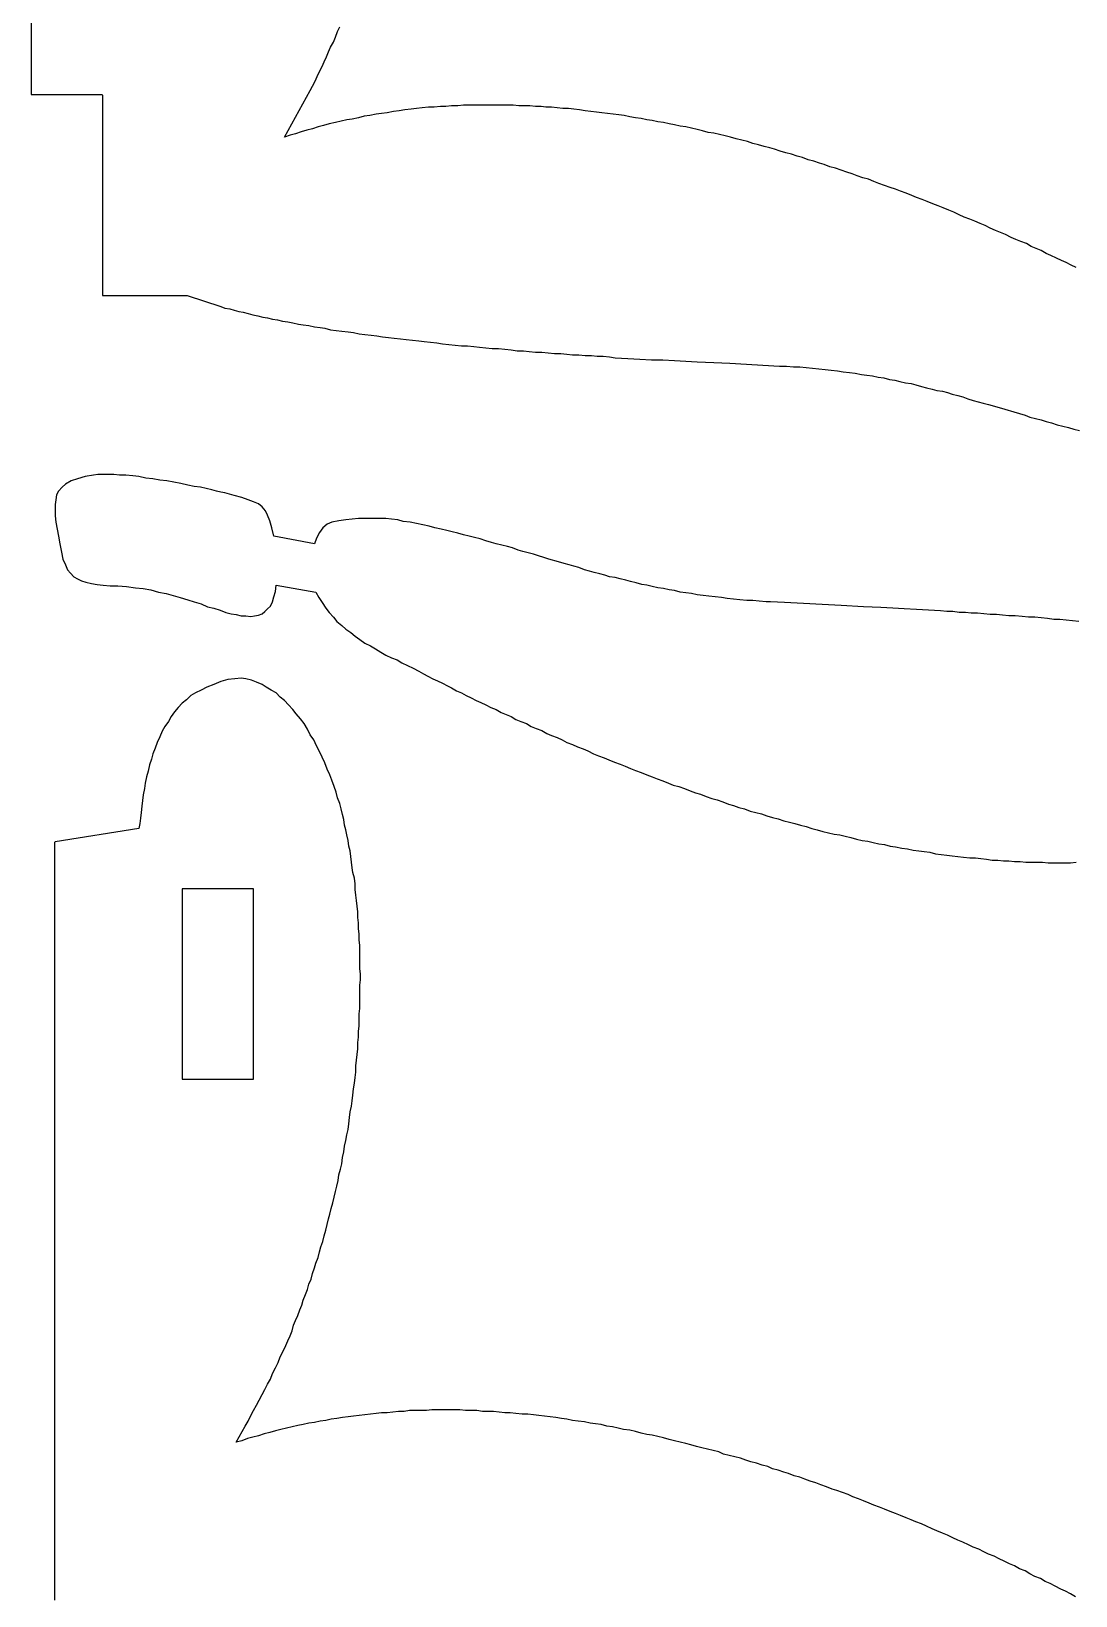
# Model space of a CAD drawing. Extents: x 11 to 591, y 39 to 419.
# Drawn here: x 238.2 to 275.6, y 87.7 to 143.6 of the extents above; entities that cross this region are included whole.
import ezdxf

# ---------------------------------------------------------------- set-up
doc = ezdxf.new("R2010")
doc.units = 0
doc.layers.get('0').update_dxf_attribs({"linetype": 'CONTINUOUS'})

msp = doc.modelspace()

# ---------------------------------------------------------------- linework, layer by layer
at = {"color": 3}
for p, q in [((238.240419, 154.105266), (238.240419, 141.355266)), ((249.190419, 143.605266), (249.265419, 143.780266)), ((248.940419, 143.055266), (249.040419, 143.230266)), ((249.040419, 143.230266), (249.115419, 143.405266)), ((249.115419, 143.405266), (249.190419, 143.605266)), ((248.715419, 142.530266), (248.790419, 142.705266)), ((248.790419, 142.705266), (248.865419, 142.880266)), ((248.865419, 142.880266), (248.940419, 143.055266)), ((248.390419, 141.830266), (248.465419, 142.005266)), ((248.465419, 142.005266), (248.540419, 142.180266)), ((248.540419, 142.180266), (248.640419, 142.355266)), ((248.640419, 142.355266), (248.715419, 142.530266)), ((247.290419, 139.830266), (248.215419, 141.505266)), ((248.215419, 141.505266), (248.290419, 141.655266)), ((248.290419, 141.655266), (248.390419, 141.830266)), ((238.240419, 141.355266), (240.765419, 141.355266)), ((240.765419, 141.355266), (240.790419, 141.330266)), ((240.790419, 141.330266), (240.790419, 134.180266)), ((252.215419, 140.880266), (252.015419, 140.855266)), ((252.440419, 140.905266), (252.215419, 140.880266)), ((252.640419, 140.905266), (252.440419, 140.905266)), ((252.865419, 140.930266), (252.640419, 140.905266)), ((253.065419, 140.930266), (252.865419, 140.930266)), ((253.265419, 140.955266), (253.065419, 140.930266)), ((253.490419, 140.955266), (253.265419, 140.955266)), ((253.690419, 140.980266), (253.490419, 140.955266)), ((253.890419, 140.980266), (253.690419, 140.980266)), ((254.090419, 140.980266), (253.890419, 140.980266)), ((254.290419, 140.980266), (254.090419, 140.980266)), ((254.490419, 140.980266), (254.290419, 140.980266)), ((254.665419, 140.980266), (254.490419, 140.980266)), ((254.865419, 140.980266), (254.665419, 140.980266)), ((255.065419, 140.980266), (254.865419, 140.980266)), ((255.265419, 140.980266), (255.065419, 140.980266)), ((255.465419, 140.980266), (255.265419, 140.980266)), ((255.665419, 140.955266), (255.465419, 140.980266)), ((255.865419, 140.955266), (255.665419, 140.955266)), ((256.065419, 140.955266), (255.865419, 140.955266)), ((256.265419, 140.930266), (256.065419, 140.955266)), ((256.465419, 140.930266), (256.265419, 140.930266)), ((256.640419, 140.905266), (256.465419, 140.930266)), ((256.840419, 140.905266), (256.640419, 140.905266)), ((257.040419, 140.880266), (256.840419, 140.905266)), ((257.240419, 140.855266), (257.040419, 140.880266)), ((249.115419, 140.355266), (248.890419, 140.305266)), ((249.315419, 140.405266), (249.115419, 140.355266)), ((249.515419, 140.455266), (249.315419, 140.405266)), ((249.715419, 140.480266), (249.515419, 140.455266)), ((249.940419, 140.530266), (249.715419, 140.480266)), ((250.140419, 140.580266), (249.940419, 140.530266)), ((250.340419, 140.605266), (250.140419, 140.580266)), ((250.565419, 140.655266), (250.340419, 140.605266)), ((250.765419, 140.680266), (250.565419, 140.655266)), ((250.965419, 140.705266), (250.765419, 140.680266)), ((251.190419, 140.755266), (250.965419, 140.705266)), ((251.390419, 140.780266), (251.190419, 140.755266)), ((251.590419, 140.805266), (251.390419, 140.780266)), ((251.815419, 140.830266), (251.590419, 140.805266)), ((252.015419, 140.855266), (251.815419, 140.830266)), ((257.440419, 140.855266), (257.240419, 140.855266)), ((257.640419, 140.830266), (257.440419, 140.855266)), ((257.840419, 140.805266), (257.640419, 140.830266)), ((258.040419, 140.780266), (257.840419, 140.805266)), ((258.240419, 140.755266), (258.040419, 140.780266)), ((258.440419, 140.730266), (258.240419, 140.755266)), ((258.640419, 140.705266), (258.440419, 140.730266)), ((258.840419, 140.680266), (258.640419, 140.705266)), ((259.040419, 140.655266), (258.840419, 140.680266)), ((259.240419, 140.630266), (259.040419, 140.655266)), ((259.440419, 140.605266), (259.240419, 140.630266)), ((259.640419, 140.555266), (259.440419, 140.605266)), ((259.840419, 140.530266), (259.640419, 140.555266)), ((260.040419, 140.505266), (259.840419, 140.530266)), ((260.240419, 140.455266), (260.040419, 140.505266)), ((260.440419, 140.430266), (260.240419, 140.455266)), ((260.640419, 140.380266), (260.440419, 140.430266)), ((260.840419, 140.355266), (260.640419, 140.380266)), ((261.040419, 140.305266), (260.840419, 140.355266)), ((247.490419, 139.905266), (247.290419, 139.830266)), ((247.690419, 139.955266), (247.490419, 139.905266)), ((247.890419, 140.030266), (247.690419, 139.955266)), ((248.090419, 140.080266), (247.890419, 140.030266)), ((248.290419, 140.130266), (248.090419, 140.080266)), ((248.490419, 140.205266), (248.290419, 140.130266)), ((248.690419, 140.255266), (248.490419, 140.205266)), ((248.890419, 140.305266), (248.690419, 140.255266)), ((261.240419, 140.280266), (261.040419, 140.305266)), ((261.440419, 140.230266), (261.240419, 140.280266)), ((261.640419, 140.205266), (261.440419, 140.230266)), ((261.840419, 140.155266), (261.640419, 140.205266)), ((262.040419, 140.105266), (261.840419, 140.155266)), ((262.240419, 140.055266), (262.040419, 140.105266)), ((262.440419, 140.005266), (262.240419, 140.055266)), ((262.640419, 139.980266), (262.440419, 140.005266)), ((262.840419, 139.930266), (262.640419, 139.980266)), ((263.040419, 139.880266), (262.840419, 139.930266)), ((263.240419, 139.830266), (263.040419, 139.880266)), ((263.440419, 139.780266), (263.240419, 139.830266)), ((263.640419, 139.730266), (263.440419, 139.780266)), ((263.840419, 139.680266), (263.640419, 139.730266)), ((264.040419, 139.605266), (263.840419, 139.680266)), ((264.240419, 139.555266), (264.040419, 139.605266)), ((264.440419, 139.505266), (264.240419, 139.555266)), ((264.640419, 139.455266), (264.440419, 139.505266)), ((264.815419, 139.405266), (264.640419, 139.455266)), ((265.015419, 139.330266), (264.815419, 139.405266)), ((265.215419, 139.280266), (265.015419, 139.330266)), ((265.415419, 139.230266), (265.215419, 139.280266)), ((265.615419, 139.155266), (265.415419, 139.230266)), ((265.815419, 139.105266), (265.615419, 139.155266)), ((266.015419, 139.030266), (265.815419, 139.105266)), ((266.215419, 138.980266), (266.015419, 139.030266)), ((266.415419, 138.905266), (266.215419, 138.980266)), ((266.590419, 138.855266), (266.415419, 138.905266)), ((266.790419, 138.780266), (266.590419, 138.855266)), ((266.990419, 138.730266), (266.790419, 138.780266)), ((267.190419, 138.655266), (266.990419, 138.730266)), ((267.390419, 138.580266), (267.190419, 138.655266)), ((267.590419, 138.530266), (267.390419, 138.580266)), ((267.765419, 138.455266), (267.590419, 138.530266)), ((267.965419, 138.380266), (267.765419, 138.455266)), ((268.165419, 138.330266), (267.965419, 138.380266)), ((268.365419, 138.255266), (268.165419, 138.330266)), ((268.540419, 138.180266), (268.365419, 138.255266)), ((268.740419, 138.105266), (268.540419, 138.180266)), ((268.940419, 138.030266), (268.740419, 138.105266)), ((269.140419, 137.980266), (268.940419, 138.030266)), ((269.315419, 137.905266), (269.140419, 137.980266)), ((269.515419, 137.830266), (269.315419, 137.905266)), ((269.715419, 137.755266), (269.515419, 137.830266)), ((269.890419, 137.680266), (269.715419, 137.755266)), ((270.090419, 137.605266), (269.890419, 137.680266)), ((270.265419, 137.530266), (270.090419, 137.605266)), ((270.465419, 137.455266), (270.265419, 137.530266)), ((270.665419, 137.380266), (270.465419, 137.455266)), ((270.840419, 137.305266), (270.665419, 137.380266)), ((271.040419, 137.230266), (270.840419, 137.305266)), ((271.215419, 137.155266), (271.040419, 137.230266)), ((271.415419, 137.055266), (271.215419, 137.155266)), ((271.590419, 136.980266), (271.415419, 137.055266)), ((271.790419, 136.905266), (271.590419, 136.980266)), ((271.965419, 136.830266), (271.790419, 136.905266)), ((272.165419, 136.755266), (271.965419, 136.830266)), ((272.340419, 136.680266), (272.165419, 136.755266)), ((272.515419, 136.580266), (272.340419, 136.680266)), ((272.715419, 136.505266), (272.515419, 136.580266)), ((272.890419, 136.430266), (272.715419, 136.505266)), ((273.065419, 136.355266), (272.890419, 136.430266)), ((273.265419, 136.255266), (273.065419, 136.355266)), ((273.440419, 136.180266), (273.265419, 136.255266)), ((273.615419, 136.105266), (273.440419, 136.180266)), ((273.815419, 136.030266), (273.615419, 136.105266)), ((273.990419, 135.930266), (273.815419, 136.030266)), ((274.165419, 135.855266), (273.990419, 135.930266)), ((274.340419, 135.780266), (274.165419, 135.855266)), ((274.515419, 135.680266), (274.340419, 135.780266)), ((274.690419, 135.605266), (274.515419, 135.680266)), ((274.890419, 135.505266), (274.690419, 135.605266)), ((275.065419, 135.430266), (274.890419, 135.505266)), ((275.240419, 135.355266), (275.065419, 135.430266)), ((275.415419, 135.255266), (275.240419, 135.355266)), ((275.590419, 135.180266), (275.415419, 135.255266)), ((240.790419, 134.180266), (243.815419, 134.180266)), ((243.815419, 134.180266), (245.015419, 133.780266)), ((245.015419, 133.780266), (245.165419, 133.730266)), ((245.165419, 133.730266), (245.340419, 133.705266)), ((245.340419, 133.705266), (245.490419, 133.655266)), ((245.490419, 133.655266), (245.665419, 133.605266)), ((245.665419, 133.605266), (245.815419, 133.580266)), ((245.815419, 133.580266), (245.990419, 133.530266)), ((245.990419, 133.530266), (246.165419, 133.480266)), ((246.165419, 133.480266), (246.340419, 133.455266)), ((246.340419, 133.455266), (246.515419, 133.405266)), ((246.515419, 133.405266), (246.690419, 133.380266)), ((246.690419, 133.380266), (246.865419, 133.330266)), ((246.865419, 133.330266), (247.040419, 133.305266)), ((247.040419, 133.305266), (247.215419, 133.255266)), ((247.215419, 133.255266), (247.415419, 133.230266)), ((247.415419, 133.230266), (247.590419, 133.205266)), ((247.590419, 133.205266), (247.790419, 133.155266)), ((247.790419, 133.155266), (247.965419, 133.130266)), ((247.965419, 133.130266), (248.165419, 133.105266)), ((248.165419, 133.105266), (248.365419, 133.055266)), ((248.365419, 133.055266), (248.565419, 133.030266)), ((248.565419, 133.030266), (248.740419, 133.005266)), ((248.740419, 133.005266), (248.940419, 132.955266)), ((248.940419, 132.955266), (249.140419, 132.930266)), ((249.140419, 132.930266), (249.340419, 132.905266)), ((249.340419, 132.905266), (249.565419, 132.880266)), ((249.565419, 132.880266), (249.765419, 132.855266)), ((249.765419, 132.855266), (249.965419, 132.805266)), ((249.965419, 132.805266), (250.165419, 132.780266)), ((250.165419, 132.780266), (250.390419, 132.755266)), ((250.390419, 132.755266), (250.590419, 132.730266)), ((250.590419, 132.730266), (250.790419, 132.705266)), ((250.790419, 132.705266), (251.015419, 132.680266)), ((251.015419, 132.680266), (251.215419, 132.655266)), ((251.215419, 132.655266), (251.440419, 132.630266)), ((251.440419, 132.630266), (251.640419, 132.605266)), ((251.640419, 132.605266), (251.865419, 132.580266)), ((251.865419, 132.580266), (252.090419, 132.555266)), ((252.090419, 132.555266), (252.290419, 132.530266)), ((252.290419, 132.530266), (252.515419, 132.505266)), ((252.515419, 132.505266), (252.740419, 132.480266)), ((252.740419, 132.480266), (252.940419, 132.455266)), ((252.940419, 132.455266), (253.165419, 132.430266)), ((253.165419, 132.430266), (253.390419, 132.405266)), ((253.390419, 132.405266), (253.615419, 132.380266)), ((253.615419, 132.380266), (253.840419, 132.380266)), ((253.840419, 132.380266), (254.065419, 132.355266)), ((254.065419, 132.355266), (254.265419, 132.330266)), ((254.265419, 132.330266), (254.490419, 132.305266)), ((254.490419, 132.305266), (254.715419, 132.280266)), ((254.715419, 132.280266), (254.940419, 132.280266)), ((254.940419, 132.280266), (255.165419, 132.255266)), ((255.165419, 132.255266), (255.390419, 132.230266)), ((255.390419, 132.230266), (255.615419, 132.205266)), ((255.615419, 132.205266), (255.840419, 132.205266)), ((255.840419, 132.205266), (256.040419, 132.180266)), ((256.040419, 132.180266), (256.265419, 132.155266)), ((256.265419, 132.155266), (256.490419, 132.155266)), ((256.490419, 132.155266), (256.715419, 132.130266)), ((256.715419, 132.130266), (256.940419, 132.105266)), ((256.940419, 132.105266), (257.165419, 132.105266)), ((257.165419, 132.105266), (257.390419, 132.080266)), ((257.390419, 132.080266), (257.590419, 132.055266)), ((257.590419, 132.055266), (257.815419, 132.055266)), ((257.815419, 132.055266), (258.040419, 132.030266)), ((258.040419, 132.030266), (258.265419, 132.030266)), ((258.265419, 132.030266), (258.465419, 132.005266)), ((258.465419, 132.005266), (258.690419, 132.005266)), ((258.690419, 132.005266), (258.915419, 131.980266)), ((258.915419, 131.980266), (259.115419, 131.955266)), ((259.115419, 131.955266), (259.565419, 131.930266)), ((259.565419, 131.930266), (259.990419, 131.905266)), ((259.990419, 131.905266), (260.415419, 131.880266)), ((260.415419, 131.880266), (260.815419, 131.880266)), ((260.815419, 131.880266), (261.240419, 131.855266)), ((261.240419, 131.855266), (261.640419, 131.830266)), ((261.640419, 131.830266), (262.040419, 131.805266)), ((262.040419, 131.805266), (262.640419, 131.780266)), ((262.640419, 131.780266), (263.215419, 131.755266)), ((263.215419, 131.755266), (264.990419, 131.655266)), ((264.990419, 131.655266), (265.240419, 131.655266)), ((265.240419, 131.655266), (265.490419, 131.630266)), ((265.490419, 131.630266), (265.715419, 131.630266)), ((265.715419, 131.630266), (265.940419, 131.605266)), ((265.940419, 131.605266), (266.165419, 131.580266)), ((266.165419, 131.580266), (266.390419, 131.555266)), ((266.390419, 131.555266), (266.615419, 131.530266)), ((266.615419, 131.530266), (266.840419, 131.505266)), ((266.840419, 131.505266), (267.065419, 131.480266)), ((267.065419, 131.480266), (267.265419, 131.455266)), ((267.265419, 131.455266), (267.490419, 131.430266)), ((267.490419, 131.430266), (267.690419, 131.405266)), ((267.690419, 131.405266), (267.915419, 131.355266)), ((267.915419, 131.355266), (268.115419, 131.330266)), ((268.115419, 131.330266), (268.315419, 131.305266)), ((268.315419, 131.305266), (268.515419, 131.255266)), ((268.515419, 131.255266), (268.715419, 131.230266)), ((268.715419, 131.230266), (268.915419, 131.180266)), ((268.915419, 131.180266), (269.115419, 131.155266)), ((269.115419, 131.155266), (269.290419, 131.105266)), ((269.290419, 131.105266), (269.490419, 131.055266)), ((269.490419, 131.055266), (269.690419, 131.030266)), ((269.690419, 131.030266), (269.865419, 130.980266)), ((269.865419, 130.980266), (270.065419, 130.930266)), ((270.065419, 130.930266), (270.240419, 130.880266)), ((270.240419, 130.880266), (270.440419, 130.830266)), ((270.440419, 130.830266), (270.615419, 130.780266)), ((270.615419, 130.780266), (270.815419, 130.755266)), ((270.815419, 130.755266), (270.990419, 130.705266)), ((270.990419, 130.705266), (271.165419, 130.655266)), ((271.165419, 130.655266), (271.365419, 130.605266)), ((271.365419, 130.605266), (271.540419, 130.555266)), ((271.540419, 130.555266), (271.715419, 130.480266)), ((271.715419, 130.480266), (271.915419, 130.430266)), ((271.915419, 130.430266), (272.090419, 130.380266)), ((272.090419, 130.380266), (272.265419, 130.330266)), ((272.265419, 130.330266), (272.465419, 130.280266)), ((272.465419, 130.280266), (272.840419, 130.180266)), ((272.840419, 130.180266), (273.565419, 129.955266)), ((273.565419, 129.955266), (273.765419, 129.905266)), ((273.765419, 129.905266), (273.940419, 129.830266)), ((273.940419, 129.830266), (274.140419, 129.780266)), ((274.140419, 129.780266), (274.340419, 129.730266)), ((274.340419, 129.730266), (274.515419, 129.680266)), ((274.515419, 129.680266), (274.715419, 129.630266)), ((274.715419, 129.630266), (274.915419, 129.555266)), ((274.915419, 129.555266), (275.115419, 129.505266)), ((275.115419, 129.505266), (275.315419, 129.455266)), ((275.315419, 129.455266), (275.515419, 129.405266)), ((275.515419, 129.405266), (275.715419, 129.355266)), ((239.665419, 127.555266), (239.465419, 127.430266)), ((239.890419, 127.630266), (239.665419, 127.555266)), ((240.165419, 127.705266), (239.890419, 127.630266)), ((240.465419, 127.755266), (240.165419, 127.705266)), ((240.615419, 127.780266), (240.465419, 127.755266)), ((240.790419, 127.780266), (240.615419, 127.780266)), ((240.990419, 127.780266), (240.790419, 127.780266)), ((241.190419, 127.780266), (240.990419, 127.780266)), ((241.390419, 127.755266), (241.190419, 127.780266)), ((241.615419, 127.755266), (241.390419, 127.755266)), ((241.865419, 127.730266), (241.615419, 127.755266)), ((242.090419, 127.705266), (241.865419, 127.730266)), ((242.340419, 127.655266), (242.090419, 127.705266)), ((242.590419, 127.630266), (242.340419, 127.655266)), ((242.840419, 127.580266), (242.590419, 127.630266)), ((243.090419, 127.555266), (242.840419, 127.580266)), ((243.340419, 127.505266), (243.090419, 127.555266)), ((243.590419, 127.455266), (243.340419, 127.505266)), ((243.840419, 127.405266), (243.590419, 127.455266)), ((239.140419, 127.055266), (239.115419, 126.880266)), ((239.215419, 127.180266), (239.140419, 127.055266)), ((239.340419, 127.330266), (239.215419, 127.180266)), ((239.465419, 127.430266), (239.340419, 127.330266)), ((244.065419, 127.355266), (243.840419, 127.405266)), ((244.290419, 127.330266), (244.065419, 127.355266)), ((244.490419, 127.280266), (244.290419, 127.330266)), ((244.690419, 127.230266), (244.490419, 127.280266)), ((244.865419, 127.180266), (244.690419, 127.230266)), ((245.015419, 127.155266), (244.865419, 127.180266)), ((245.165419, 127.130266), (245.015419, 127.155266)), ((245.490419, 127.030266), (245.165419, 127.130266)), ((245.765419, 126.955266), (245.490419, 127.030266)), ((245.990419, 126.880266), (245.765419, 126.955266)), ((239.115419, 126.880266), (239.090419, 126.705266)), ((239.090419, 126.705266), (239.090419, 126.505266)), ((239.090419, 126.505266), (239.090419, 126.305266)), ((246.190419, 126.805266), (245.990419, 126.880266)), ((246.365419, 126.730266), (246.190419, 126.805266)), ((246.490419, 126.630266), (246.365419, 126.730266)), ((246.615419, 126.480266), (246.490419, 126.630266)), ((246.690419, 126.330266), (246.615419, 126.480266)), ((239.090419, 126.305266), (239.115419, 126.080266)), ((239.115419, 126.080266), (239.165419, 125.830266)), ((239.165419, 125.830266), (239.215419, 125.580266)), ((246.765419, 126.130266), (246.690419, 126.330266)), ((246.840419, 125.880266), (246.765419, 126.130266)), ((246.915419, 125.580266), (246.840419, 125.880266)), ((248.665419, 125.880266), (248.540419, 125.705266)), ((248.815419, 126.005266), (248.665419, 125.880266)), ((248.990419, 126.080266), (248.815419, 126.005266)), ((249.240419, 126.130266), (248.990419, 126.080266)), ((249.490419, 126.155266), (249.240419, 126.130266)), ((249.715419, 126.180266), (249.490419, 126.155266)), ((249.940419, 126.205266), (249.715419, 126.180266)), ((250.140419, 126.205266), (249.940419, 126.205266)), ((250.340419, 126.205266), (250.140419, 126.205266)), ((250.540419, 126.205266), (250.340419, 126.205266)), ((250.715419, 126.205266), (250.540419, 126.205266)), ((250.915419, 126.205266), (250.715419, 126.205266)), ((251.115419, 126.180266), (250.915419, 126.205266)), ((251.340419, 126.155266), (251.115419, 126.180266)), ((251.540419, 126.105266), (251.340419, 126.155266)), ((251.790419, 126.080266), (251.540419, 126.105266)), ((252.015419, 126.030266), (251.790419, 126.080266)), ((252.240419, 125.980266), (252.015419, 126.030266)), ((252.465419, 125.930266), (252.240419, 125.980266)), ((252.665419, 125.880266), (252.465419, 125.930266)), ((252.890419, 125.830266), (252.665419, 125.880266)), ((253.090419, 125.780266), (252.890419, 125.830266)), ((253.290419, 125.730266), (253.090419, 125.780266)), ((239.215419, 125.580266), (239.265419, 125.305266)), ((239.265419, 125.305266), (239.315419, 125.005266)), ((248.365419, 125.305266), (246.915419, 125.580266)), ((248.440419, 125.505266), (248.365419, 125.305266)), ((248.540419, 125.705266), (248.440419, 125.505266)), ((253.490419, 125.680266), (253.290419, 125.730266)), ((253.690419, 125.630266), (253.490419, 125.680266)), ((253.890419, 125.580266), (253.690419, 125.630266)), ((254.090419, 125.530266), (253.890419, 125.580266)), ((254.290419, 125.480266), (254.090419, 125.530266)), ((254.490419, 125.405266), (254.290419, 125.480266)), ((254.690419, 125.355266), (254.490419, 125.405266)), ((254.865419, 125.305266), (254.690419, 125.355266)), ((255.065419, 125.255266), (254.865419, 125.305266)), ((255.265419, 125.205266), (255.065419, 125.255266)), ((239.315419, 125.005266), (239.365419, 124.755266)), ((239.365419, 124.755266), (239.465419, 124.555266)), ((255.440419, 125.155266), (255.265419, 125.205266)), ((255.640419, 125.080266), (255.440419, 125.155266)), ((255.815419, 125.030266), (255.640419, 125.080266)), ((256.190419, 124.930266), (255.815419, 125.030266)), ((256.740419, 124.755266), (256.190419, 124.930266)), ((257.090419, 124.655266), (256.740419, 124.755266)), ((239.465419, 124.555266), (239.540419, 124.380266)), ((239.540419, 124.380266), (239.640419, 124.255266)), ((239.640419, 124.255266), (239.765419, 124.130266)), ((239.765419, 124.130266), (239.890419, 124.055266)), ((257.290419, 124.605266), (257.090419, 124.655266)), ((257.465419, 124.555266), (257.290419, 124.605266)), ((257.640419, 124.505266), (257.465419, 124.555266)), ((257.815419, 124.455266), (257.640419, 124.505266)), ((258.015419, 124.380266), (257.815419, 124.455266)), ((258.190419, 124.330266), (258.015419, 124.380266)), ((258.365419, 124.280266), (258.190419, 124.330266)), ((258.565419, 124.230266), (258.365419, 124.280266)), ((258.740419, 124.180266), (258.565419, 124.230266)), ((258.915419, 124.130266), (258.740419, 124.180266)), ((259.115419, 124.105266), (258.915419, 124.130266)), ((259.290419, 124.055266), (259.115419, 124.105266)), ((239.890419, 124.055266), (240.040419, 123.980266)), ((240.040419, 123.980266), (240.190419, 123.930266)), ((240.190419, 123.930266), (240.390419, 123.880266)), ((240.390419, 123.880266), (240.590419, 123.855266)), ((240.590419, 123.855266), (240.815419, 123.830266)), ((240.815419, 123.830266), (241.065419, 123.805266)), ((241.065419, 123.805266), (241.340419, 123.805266)), ((241.340419, 123.805266), (241.640419, 123.780266)), ((241.640419, 123.780266), (241.965419, 123.730266)), ((241.965419, 123.730266), (242.240419, 123.705266)), ((242.240419, 123.705266), (242.515419, 123.655266)), ((242.515419, 123.655266), (242.790419, 123.580266)), ((242.790419, 123.580266), (243.065419, 123.530266)), ((246.915419, 123.405266), (246.965419, 123.605266)), ((246.965419, 123.605266), (246.990419, 123.830266)), ((246.990419, 123.830266), (248.415419, 123.580266)), ((248.415419, 123.580266), (248.515419, 123.380266)), ((259.490419, 124.005266), (259.290419, 124.055266)), ((259.665419, 123.955266), (259.490419, 124.005266)), ((259.865419, 123.905266), (259.665419, 123.955266)), ((260.065419, 123.855266), (259.865419, 123.905266)), ((260.240419, 123.830266), (260.065419, 123.855266)), ((260.440419, 123.780266), (260.240419, 123.830266)), ((260.640419, 123.730266), (260.440419, 123.780266)), ((260.840419, 123.705266), (260.640419, 123.730266)), ((261.040419, 123.655266), (260.840419, 123.705266)), ((261.240419, 123.630266), (261.040419, 123.655266)), ((261.440419, 123.580266), (261.240419, 123.630266)), ((261.640419, 123.555266), (261.440419, 123.580266)), ((261.840419, 123.530266), (261.640419, 123.555266)), ((243.065419, 123.530266), (243.315419, 123.455266)), ((243.315419, 123.455266), (243.565419, 123.380266)), ((243.565419, 123.380266), (243.840419, 123.305266)), ((243.840419, 123.305266), (244.065419, 123.230266)), ((244.065419, 123.230266), (244.315419, 123.155266)), ((244.315419, 123.155266), (244.540419, 123.055266)), ((244.540419, 123.055266), (244.765419, 123.005266)), ((244.765419, 123.005266), (244.990419, 122.930266)), ((246.590419, 122.880266), (246.690419, 122.980266)), ((246.690419, 122.980266), (246.790419, 123.080266)), ((246.790419, 123.080266), (246.865419, 123.230266)), ((246.865419, 123.230266), (246.915419, 123.405266)), ((248.515419, 123.380266), (248.640419, 123.205266)), ((248.640419, 123.205266), (248.765419, 123.005266)), ((248.765419, 123.005266), (248.890419, 122.855266)), ((262.040419, 123.480266), (261.840419, 123.530266)), ((262.265419, 123.455266), (262.040419, 123.480266)), ((262.465419, 123.430266), (262.265419, 123.455266)), ((262.690419, 123.405266), (262.465419, 123.430266)), ((262.915419, 123.380266), (262.690419, 123.405266)), ((263.115419, 123.355266), (262.915419, 123.380266)), ((263.340419, 123.330266), (263.115419, 123.355266)), ((263.565419, 123.305266), (263.340419, 123.330266)), ((263.815419, 123.280266), (263.565419, 123.305266)), ((264.040419, 123.280266), (263.815419, 123.280266)), ((264.265419, 123.255266), (264.040419, 123.280266)), ((264.515419, 123.230266), (264.265419, 123.255266)), ((264.665419, 123.230266), (264.515419, 123.230266)), ((265.165419, 123.205266), (264.665419, 123.230266)), ((267.190419, 123.105266), (265.165419, 123.205266)), ((267.990419, 123.055266), (267.190419, 123.105266)), ((268.615419, 123.030266), (267.990419, 123.055266)), ((269.040419, 123.005266), (268.615419, 123.030266)), ((269.440419, 122.980266), (269.040419, 123.005266)), ((269.890419, 122.955266), (269.440419, 122.980266)), ((244.990419, 122.930266), (245.190419, 122.855266)), ((245.190419, 122.855266), (245.390419, 122.805266)), ((245.390419, 122.805266), (245.565419, 122.780266)), ((245.565419, 122.780266), (245.740419, 122.730266)), ((245.740419, 122.730266), (245.915419, 122.730266)), ((245.915419, 122.730266), (246.090419, 122.705266)), ((246.090419, 122.705266), (246.215419, 122.730266)), ((246.215419, 122.730266), (246.365419, 122.755266)), ((246.365419, 122.755266), (246.490419, 122.805266)), ((246.490419, 122.805266), (246.590419, 122.880266)), ((248.890419, 122.855266), (249.040419, 122.680266)), ((249.040419, 122.680266), (249.165419, 122.530266)), ((249.165419, 122.530266), (249.340419, 122.380266)), ((270.315419, 122.930266), (269.890419, 122.955266)), ((270.740419, 122.905266), (270.315419, 122.930266)), ((270.965419, 122.880266), (270.740419, 122.905266)), ((271.190419, 122.880266), (270.965419, 122.880266)), ((271.415419, 122.855266), (271.190419, 122.880266)), ((271.640419, 122.855266), (271.415419, 122.855266)), ((271.840419, 122.830266), (271.640419, 122.855266)), ((272.065419, 122.830266), (271.840419, 122.830266)), ((272.290419, 122.805266), (272.065419, 122.830266)), ((272.515419, 122.780266), (272.290419, 122.805266)), ((272.740419, 122.780266), (272.515419, 122.780266)), ((272.965419, 122.755266), (272.740419, 122.780266)), ((273.190419, 122.730266), (272.965419, 122.755266)), ((273.415419, 122.730266), (273.190419, 122.730266)), ((273.665419, 122.705266), (273.415419, 122.730266)), ((273.890419, 122.680266), (273.665419, 122.705266)), ((274.115419, 122.680266), (273.890419, 122.680266)), ((274.340419, 122.655266), (274.115419, 122.680266)), ((274.565419, 122.630266), (274.340419, 122.655266)), ((274.790419, 122.605266), (274.565419, 122.630266)), ((275.015419, 122.605266), (274.790419, 122.605266)), ((275.240419, 122.580266), (275.015419, 122.605266)), ((275.465419, 122.555266), (275.240419, 122.580266)), ((275.690419, 122.530266), (275.465419, 122.555266)), ((249.340419, 122.380266), (249.490419, 122.255266)), ((249.490419, 122.255266), (249.665419, 122.130266)), ((249.665419, 122.130266), (249.815419, 122.005266)), ((249.815419, 122.005266), (249.990419, 121.880266)), ((249.990419, 121.880266), (250.165419, 121.755266)), ((250.165419, 121.755266), (250.365419, 121.655266)), ((250.365419, 121.655266), (250.540419, 121.555266)), ((250.540419, 121.555266), (250.740419, 121.430266)), ((250.740419, 121.430266), (250.915419, 121.330266)), ((250.915419, 121.330266), (251.115419, 121.230266)), ((251.115419, 121.230266), (251.315419, 121.155266)), ((251.315419, 121.155266), (251.490419, 121.055266)), ((251.490419, 121.055266), (251.690419, 120.955266)), ((251.690419, 120.955266), (251.890419, 120.855266)), ((251.890419, 120.855266), (252.090419, 120.755266)), ((252.090419, 120.755266), (252.265419, 120.655266)), ((244.765419, 120.280266), (244.515419, 120.180266)), ((245.015419, 120.380266), (244.765419, 120.280266)), ((245.265419, 120.455266), (245.015419, 120.380266)), ((245.515419, 120.480266), (245.265419, 120.455266)), ((245.740419, 120.505266), (245.515419, 120.480266)), ((245.915419, 120.480266), (245.740419, 120.505266)), ((246.115419, 120.430266), (245.915419, 120.480266)), ((246.290419, 120.355266), (246.115419, 120.430266)), ((246.490419, 120.280266), (246.290419, 120.355266)), ((246.640419, 120.180266), (246.490419, 120.280266)), ((252.265419, 120.655266), (252.415419, 120.580266)), ((252.415419, 120.580266), (252.590419, 120.480266)), ((252.590419, 120.480266), (252.765419, 120.405266)), ((252.765419, 120.405266), (252.940419, 120.330266)), ((252.940419, 120.330266), (253.115419, 120.230266)), ((253.115419, 120.230266), (253.265419, 120.155266)), ((243.790419, 119.730266), (243.640419, 119.605266)), ((243.940419, 119.880266), (243.790419, 119.730266)), ((244.115419, 119.980266), (243.940419, 119.880266)), ((244.315419, 120.080266), (244.115419, 119.980266)), ((244.515419, 120.180266), (244.315419, 120.080266)), ((246.815419, 120.080266), (246.640419, 120.180266)), ((246.990419, 119.980266), (246.815419, 120.080266)), ((247.140419, 119.830266), (246.990419, 119.980266)), ((247.290419, 119.705266), (247.140419, 119.830266)), ((247.440419, 119.555266), (247.290419, 119.705266)), ((253.265419, 120.155266), (253.440419, 120.055266)), ((253.440419, 120.055266), (253.615419, 119.980266)), ((253.615419, 119.980266), (253.790419, 119.880266)), ((253.790419, 119.880266), (253.965419, 119.805266)), ((253.965419, 119.805266), (254.140419, 119.705266)), ((254.140419, 119.705266), (254.315419, 119.630266)), ((254.315419, 119.630266), (254.490419, 119.555266)), ((243.240419, 119.130266), (243.140419, 118.955266)), ((243.365419, 119.305266), (243.240419, 119.130266)), ((243.490419, 119.455266), (243.365419, 119.305266)), ((243.640419, 119.605266), (243.490419, 119.455266)), ((247.590419, 119.380266), (247.440419, 119.555266)), ((247.715419, 119.230266), (247.590419, 119.380266)), ((247.865419, 119.055266), (247.715419, 119.230266)), ((254.490419, 119.555266), (254.665419, 119.455266)), ((254.665419, 119.455266), (254.865419, 119.380266)), ((254.865419, 119.380266), (255.040419, 119.280266)), ((255.040419, 119.280266), (255.215419, 119.205266)), ((255.215419, 119.205266), (255.390419, 119.130266)), ((255.390419, 119.130266), (255.565419, 119.030266)), ((242.915419, 118.605266), (242.840419, 118.405266)), ((243.015419, 118.780266), (242.915419, 118.605266)), ((243.140419, 118.955266), (243.015419, 118.780266)), ((247.990419, 118.880266), (247.865419, 119.055266)), ((248.115419, 118.680266), (247.990419, 118.880266)), ((248.215419, 118.480266), (248.115419, 118.680266)), ((255.565419, 119.030266), (255.740419, 118.955266)), ((255.740419, 118.955266), (255.940419, 118.880266)), ((255.940419, 118.880266), (256.115419, 118.780266)), ((256.115419, 118.780266), (256.290419, 118.705266)), ((256.290419, 118.705266), (256.490419, 118.630266)), ((256.490419, 118.630266), (256.665419, 118.530266)), ((256.665419, 118.530266), (256.840419, 118.455266)), ((242.665419, 118.005266), (242.590419, 117.805266)), ((242.740419, 118.205266), (242.665419, 118.005266)), ((242.840419, 118.405266), (242.740419, 118.205266)), ((248.340419, 118.305266), (248.215419, 118.480266)), ((248.440419, 118.080266), (248.340419, 118.305266)), ((248.540419, 117.880266), (248.440419, 118.080266)), ((256.840419, 118.455266), (257.040419, 118.380266)), ((257.040419, 118.380266), (257.215419, 118.305266)), ((257.215419, 118.305266), (257.390419, 118.205266)), ((257.390419, 118.205266), (257.590419, 118.130266)), ((257.590419, 118.130266), (257.765419, 118.055266)), ((257.765419, 118.055266), (257.965419, 117.980266)), ((257.965419, 117.980266), (258.140419, 117.905266)), ((242.465419, 117.405266), (242.415419, 117.180266)), ((242.540419, 117.605266), (242.465419, 117.405266)), ((242.590419, 117.805266), (242.540419, 117.605266)), ((248.640419, 117.680266), (248.540419, 117.880266)), ((248.740419, 117.480266), (248.640419, 117.680266)), ((248.815419, 117.255266), (248.740419, 117.480266)), ((258.140419, 117.905266), (258.340419, 117.805266)), ((258.340419, 117.805266), (258.515419, 117.730266)), ((258.515419, 117.730266), (258.715419, 117.655266)), ((258.715419, 117.655266), (258.890419, 117.580266)), ((258.890419, 117.580266), (259.090419, 117.505266)), ((259.090419, 117.505266), (259.290419, 117.430266)), ((259.290419, 117.430266), (259.465419, 117.355266)), ((242.365419, 116.980266), (242.315419, 116.755266)), ((242.415419, 117.180266), (242.365419, 116.980266)), ((248.915419, 117.055266), (248.815419, 117.255266)), ((248.990419, 116.855266), (248.915419, 117.055266)), ((249.065419, 116.630266), (248.990419, 116.855266)), ((259.465419, 117.355266), (259.665419, 117.280266)), ((259.665419, 117.280266), (259.840419, 117.205266)), ((259.840419, 117.205266), (260.040419, 117.130266)), ((260.040419, 117.130266), (260.240419, 117.055266)), ((260.240419, 117.055266), (260.440419, 116.980266)), ((260.440419, 116.980266), (260.615419, 116.905266)), ((260.615419, 116.905266), (260.815419, 116.830266)), ((242.240419, 116.330266), (242.215419, 116.130266)), ((242.290419, 116.555266), (242.240419, 116.330266)), ((242.315419, 116.755266), (242.290419, 116.555266)), ((249.140419, 116.430266), (249.065419, 116.630266)), ((249.190419, 116.230266), (249.140419, 116.430266)), ((260.815419, 116.830266), (261.015419, 116.755266)), ((261.015419, 116.755266), (261.190419, 116.680266)), ((261.190419, 116.680266), (261.390419, 116.630266)), ((261.390419, 116.630266), (261.590419, 116.555266)), ((261.590419, 116.555266), (261.790419, 116.480266)), ((261.790419, 116.480266), (261.990419, 116.405266)), ((261.990419, 116.405266), (262.165419, 116.355266)), ((262.165419, 116.355266), (262.365419, 116.280266)), ((262.365419, 116.280266), (262.565419, 116.205266)), ((242.190419, 115.930266), (242.165419, 115.705266)), ((242.215419, 116.130266), (242.190419, 115.930266)), ((249.265419, 116.030266), (249.190419, 116.230266)), ((249.315419, 115.830266), (249.265419, 116.030266)), ((249.365419, 115.630266), (249.315419, 115.830266)), ((262.565419, 116.205266), (262.765419, 116.155266)), ((262.765419, 116.155266), (262.965419, 116.080266)), ((262.965419, 116.080266), (263.165419, 116.005266)), ((263.165419, 116.005266), (263.340419, 115.955266)), ((263.340419, 115.955266), (263.540419, 115.880266)), ((263.540419, 115.880266), (263.740419, 115.830266)), ((263.740419, 115.830266), (263.940419, 115.755266)), ((263.940419, 115.755266), (264.140419, 115.705266)), ((242.115419, 115.305266), (242.090419, 115.130266)), ((242.140419, 115.505266), (242.115419, 115.305266)), ((242.165419, 115.705266), (242.140419, 115.505266)), ((249.415419, 115.455266), (249.365419, 115.630266)), ((249.440419, 115.255266), (249.415419, 115.455266)), ((249.490419, 115.080266), (249.440419, 115.255266)), ((264.140419, 115.705266), (264.340419, 115.655266)), ((264.340419, 115.655266), (264.540419, 115.580266)), ((264.540419, 115.580266), (264.740419, 115.530266)), ((264.740419, 115.530266), (264.940419, 115.480266)), ((264.940419, 115.480266), (265.140419, 115.405266)), ((265.140419, 115.405266), (265.340419, 115.355266)), ((265.340419, 115.355266), (265.540419, 115.305266)), ((265.540419, 115.305266), (265.740419, 115.255266)), ((265.740419, 115.255266), (265.940419, 115.205266)), ((265.940419, 115.205266), (266.140419, 115.130266)), ((239.090419, 114.655266), (239.065419, 114.630266)), ((239.065419, 114.630266), (239.065419, 87.555266)), ((242.090419, 115.130266), (239.090419, 114.655266)), ((249.515419, 114.905266), (249.490419, 115.080266)), ((249.565419, 114.705266), (249.515419, 114.905266)), ((249.590419, 114.505266), (249.565419, 114.705266)), ((266.140419, 115.130266), (266.340419, 115.080266)), ((266.340419, 115.080266), (266.540419, 115.030266)), ((266.540419, 115.030266), (266.740419, 114.980266)), ((266.740419, 114.980266), (266.940419, 114.930266)), ((266.940419, 114.930266), (267.140419, 114.905266)), ((267.140419, 114.905266), (267.340419, 114.855266)), ((267.340419, 114.855266), (267.540419, 114.805266)), ((267.540419, 114.805266), (267.740419, 114.755266)), ((267.740419, 114.755266), (267.940419, 114.705266)), ((267.940419, 114.705266), (268.140419, 114.680266)), ((268.140419, 114.680266), (268.340419, 114.630266)), ((268.340419, 114.630266), (268.540419, 114.580266)), ((249.640419, 114.330266), (249.590419, 114.505266)), ((249.665419, 114.130266), (249.640419, 114.330266)), ((249.690419, 113.930266), (249.665419, 114.130266)), ((268.540419, 114.580266), (268.740419, 114.555266)), ((268.740419, 114.555266), (268.940419, 114.505266)), ((268.940419, 114.505266), (269.140419, 114.480266)), ((269.140419, 114.480266), (269.365419, 114.430266)), ((269.365419, 114.430266), (269.565419, 114.405266)), ((269.565419, 114.405266), (269.765419, 114.355266)), ((269.765419, 114.355266), (269.965419, 114.330266)), ((269.965419, 114.330266), (270.165419, 114.305266)), ((270.165419, 114.305266), (270.365419, 114.280266)), ((270.365419, 114.280266), (270.565419, 114.230266)), ((270.565419, 114.230266), (270.765419, 114.205266)), ((270.765419, 114.205266), (270.965419, 114.180266)), ((270.965419, 114.180266), (271.165419, 114.155266)), ((271.165419, 114.155266), (271.365419, 114.130266)), ((271.365419, 114.130266), (271.565419, 114.105266)), ((271.565419, 114.105266), (271.790419, 114.080266)), ((271.790419, 114.080266), (271.990419, 114.080266)), ((271.990419, 114.080266), (272.190419, 114.055266)), ((272.190419, 114.055266), (272.390419, 114.030266)), ((249.715419, 113.730266), (249.690419, 113.930266)), ((249.740419, 113.555266), (249.715419, 113.730266)), ((249.790419, 113.355266), (249.740419, 113.555266)), ((272.390419, 114.030266), (272.590419, 114.005266)), ((272.590419, 114.005266), (272.790419, 114.005266)), ((272.790419, 114.005266), (272.990419, 113.980266)), ((272.990419, 113.980266), (273.190419, 113.980266)), ((273.190419, 113.980266), (273.390419, 113.955266)), ((273.390419, 113.955266), (273.590419, 113.955266)), ((273.590419, 113.955266), (273.790419, 113.930266)), ((273.790419, 113.930266), (273.990419, 113.930266)), ((273.990419, 113.930266), (274.190419, 113.930266)), ((274.190419, 113.930266), (274.390419, 113.930266)), ((274.390419, 113.930266), (274.590419, 113.905266)), ((274.590419, 113.905266), (274.790419, 113.905266)), ((274.790419, 113.905266), (274.990419, 113.905266)), ((274.990419, 113.905266), (275.190419, 113.905266)), ((275.190419, 113.905266), (275.390419, 113.905266)), ((275.390419, 113.905266), (275.590419, 113.930266)), ((249.815419, 113.155266), (249.790419, 113.355266)), ((249.815419, 112.955266), (249.815419, 113.155266)), ((249.840419, 112.755266), (249.815419, 112.955266)), ((249.865419, 112.555266), (249.840419, 112.755266)), ((249.890419, 112.355266), (249.865419, 112.555266)), ((249.915419, 112.155266), (249.890419, 112.355266)), ((249.915419, 111.955266), (249.915419, 112.155266)), ((249.940419, 111.755266), (249.915419, 111.955266)), ((249.940419, 111.555266), (249.940419, 111.755266)), ((249.965419, 111.355266), (249.940419, 111.555266)), ((249.965419, 111.155266), (249.965419, 111.355266)), ((249.990419, 110.955266), (249.965419, 111.155266)), ((249.990419, 110.755266), (249.990419, 110.955266)), ((249.990419, 110.530266), (249.990419, 110.755266)), ((249.990419, 110.330266), (249.990419, 110.530266)), ((249.990419, 110.130266), (249.990419, 110.330266)), ((250.015419, 109.930266), (249.990419, 110.130266)), ((249.990419, 109.530266), (250.015419, 109.730266)), ((250.015419, 109.730266), (250.015419, 109.930266)), ((249.990419, 109.330266), (249.990419, 109.530266)), ((249.990419, 109.105266), (249.990419, 109.330266)), ((249.990419, 108.905266), (249.990419, 109.105266)), ((249.965419, 108.505266), (249.990419, 108.705266)), ((249.965419, 108.280266), (249.965419, 108.505266)), ((249.990419, 108.705266), (249.990419, 108.905266)), ((249.940419, 107.880266), (249.965419, 108.080266)), ((249.965419, 108.080266), (249.965419, 108.280266)), ((249.915419, 107.480266), (249.940419, 107.680266)), ((249.915419, 107.255266), (249.915419, 107.480266)), ((249.940419, 107.680266), (249.940419, 107.880266)), ((249.840419, 106.655266), (249.865419, 106.855266)), ((249.865419, 106.855266), (249.890419, 107.055266)), ((249.890419, 107.055266), (249.915419, 107.255266)), ((249.790419, 106.030266), (249.815419, 106.230266)), ((249.815419, 106.230266), (249.840419, 106.430266)), ((249.840419, 106.430266), (249.840419, 106.655266)), ((249.740419, 105.605266), (249.765419, 105.830266)), ((249.765419, 105.830266), (249.790419, 106.030266)), ((249.640419, 105.005266), (249.690419, 105.205266)), ((249.690419, 105.205266), (249.715419, 105.405266)), ((249.715419, 105.405266), (249.740419, 105.605266)), ((249.565419, 104.380266), (249.590419, 104.580266)), ((249.590419, 104.580266), (249.615419, 104.805266)), ((249.615419, 104.805266), (249.640419, 105.005266)), ((249.440419, 103.780266), (249.490419, 103.980266)), ((249.490419, 103.980266), (249.515419, 104.180266)), ((249.515419, 104.180266), (249.565419, 104.380266)), ((249.365419, 103.380266), (249.415419, 103.580266)), ((249.415419, 103.580266), (249.440419, 103.780266)), ((249.240419, 102.755266), (249.290419, 102.955266)), ((249.290419, 102.955266), (249.340419, 103.155266)), ((249.340419, 103.155266), (249.365419, 103.380266)), ((249.115419, 102.155266), (249.165419, 102.355266)), ((249.165419, 102.355266), (249.215419, 102.555266)), ((249.215419, 102.555266), (249.240419, 102.755266)), ((248.965419, 101.555266), (249.015419, 101.755266)), ((249.015419, 101.755266), (249.065419, 101.955266)), ((249.065419, 101.955266), (249.115419, 102.155266)), ((248.815419, 100.980266), (248.865419, 101.180266)), ((248.865419, 101.180266), (248.915419, 101.355266)), ((248.915419, 101.355266), (248.965419, 101.555266)), ((248.715419, 100.580266), (248.765419, 100.780266)), ((248.765419, 100.780266), (248.815419, 100.980266)), ((248.540419, 100.005266), (248.590419, 100.180266)), ((248.590419, 100.180266), (248.665419, 100.380266)), ((248.665419, 100.380266), (248.715419, 100.580266)), ((248.365419, 99.430266), (248.415419, 99.605266)), ((248.415419, 99.605266), (248.490419, 99.805266)), ((248.490419, 99.805266), (248.540419, 100.005266)), ((248.165419, 98.855266), (248.240419, 99.030266)), ((248.240419, 99.030266), (248.290419, 99.230266)), ((248.290419, 99.230266), (248.365419, 99.430266)), ((247.965419, 98.280266), (248.040419, 98.480266)), ((248.040419, 98.480266), (248.115419, 98.655266)), ((248.115419, 98.655266), (248.165419, 98.855266)), ((247.765419, 97.730266), (247.840419, 97.930266)), ((247.840419, 97.930266), (247.915419, 98.105266)), ((247.915419, 98.105266), (247.965419, 98.280266)), ((247.565419, 97.180266), (247.615419, 97.380266)), ((247.615419, 97.380266), (247.690419, 97.555266)), ((247.690419, 97.555266), (247.765419, 97.730266)), ((247.340419, 96.655266), (247.415419, 96.830266)), ((247.415419, 96.830266), (247.490419, 97.005266)), ((247.490419, 97.005266), (247.565419, 97.180266)), ((247.065419, 96.055266), (247.140419, 96.255266)), ((247.140419, 96.255266), (247.240419, 96.455266)), ((247.240419, 96.455266), (247.340419, 96.655266)), ((246.790419, 95.455266), (246.865419, 95.655266)), ((246.865419, 95.655266), (246.965419, 95.855266)), ((246.965419, 95.855266), (247.065419, 96.055266)), ((246.490419, 94.905266), (246.590419, 95.080266)), ((246.590419, 95.080266), (246.690419, 95.280266)), ((246.690419, 95.280266), (246.790419, 95.455266)), ((246.190419, 94.330266), (246.290419, 94.530266)), ((246.290419, 94.530266), (246.390419, 94.705266)), ((246.390419, 94.705266), (246.490419, 94.905266)), ((245.890419, 93.780266), (245.990419, 93.955266)), ((245.990419, 93.955266), (246.090419, 94.155266)), ((246.090419, 94.155266), (246.190419, 94.330266)), ((248.565419, 93.955266), (248.365419, 93.905266)), ((248.765419, 93.980266), (248.565419, 93.955266)), ((248.965419, 94.030266), (248.765419, 93.980266)), ((249.165419, 94.055266), (248.965419, 94.030266)), ((249.365419, 94.080266), (249.165419, 94.055266)), ((249.565419, 94.105266), (249.365419, 94.080266)), ((249.765419, 94.130266), (249.565419, 94.105266)), ((249.965419, 94.155266), (249.765419, 94.130266)), ((250.165419, 94.180266), (249.965419, 94.155266)), ((250.365419, 94.205266), (250.165419, 94.180266)), ((250.565419, 94.230266), (250.365419, 94.205266)), ((250.765419, 94.255266), (250.565419, 94.230266)), ((250.965419, 94.255266), (250.765419, 94.255266)), ((251.165419, 94.280266), (250.965419, 94.255266)), ((251.365419, 94.305266), (251.165419, 94.280266)), ((251.565419, 94.305266), (251.365419, 94.305266)), ((251.765419, 94.330266), (251.565419, 94.305266)), ((251.965419, 94.330266), (251.765419, 94.330266)), ((252.165419, 94.330266), (251.965419, 94.330266)), ((252.365419, 94.330266), (252.165419, 94.330266)), ((252.565419, 94.355266), (252.365419, 94.330266)), ((252.765419, 94.355266), (252.565419, 94.355266)), ((252.965419, 94.355266), (252.765419, 94.355266)), ((253.165419, 94.355266), (252.965419, 94.355266)), ((253.365419, 94.355266), (253.165419, 94.355266)), ((253.565419, 94.355266), (253.365419, 94.355266)), ((253.765419, 94.330266), (253.565419, 94.355266)), ((253.965419, 94.330266), (253.765419, 94.330266)), ((254.165419, 94.330266), (253.965419, 94.330266)), ((254.365419, 94.305266), (254.165419, 94.330266)), ((254.565419, 94.305266), (254.365419, 94.305266)), ((254.765419, 94.305266), (254.565419, 94.305266)), ((254.965419, 94.280266), (254.765419, 94.305266)), ((255.165419, 94.255266), (254.965419, 94.280266)), ((255.365419, 94.255266), (255.165419, 94.255266)), ((255.565419, 94.230266), (255.365419, 94.255266)), ((255.790419, 94.205266), (255.565419, 94.230266)), ((255.990419, 94.205266), (255.790419, 94.205266)), ((256.190419, 94.180266), (255.990419, 94.205266)), ((256.390419, 94.155266), (256.190419, 94.180266)), ((256.590419, 94.130266), (256.390419, 94.155266)), ((256.790419, 94.105266), (256.590419, 94.130266)), ((256.990419, 94.080266), (256.790419, 94.105266)), ((257.190419, 94.055266), (256.990419, 94.080266)), ((257.390419, 94.030266), (257.190419, 94.055266)), ((257.590419, 93.980266), (257.390419, 94.030266)), ((257.790419, 93.955266), (257.590419, 93.980266)), ((258.015419, 93.930266), (257.790419, 93.955266)), ((258.215419, 93.880266), (258.015419, 93.930266)), ((245.565419, 93.205266), (245.890419, 93.780266)), ((246.165419, 93.380266), (245.965419, 93.330266)), ((246.365419, 93.430266), (246.165419, 93.380266)), ((246.565419, 93.505266), (246.365419, 93.430266)), ((246.765419, 93.555266), (246.565419, 93.505266)), ((246.965419, 93.605266), (246.765419, 93.555266)), ((247.165419, 93.655266), (246.965419, 93.605266)), ((247.365419, 93.705266), (247.165419, 93.655266)), ((247.565419, 93.755266), (247.365419, 93.705266)), ((247.765419, 93.805266), (247.565419, 93.755266)), ((247.965419, 93.830266), (247.765419, 93.805266)), ((248.165419, 93.880266), (247.965419, 93.830266)), ((248.365419, 93.905266), (248.165419, 93.880266)), ((258.415419, 93.855266), (258.215419, 93.880266)), ((258.615419, 93.830266), (258.415419, 93.855266)), ((258.815419, 93.780266), (258.615419, 93.830266)), ((259.015419, 93.755266), (258.815419, 93.780266)), ((259.215419, 93.705266), (259.015419, 93.755266)), ((259.415419, 93.655266), (259.215419, 93.705266)), ((259.640419, 93.630266), (259.415419, 93.655266)), ((259.840419, 93.580266), (259.640419, 93.630266)), ((260.040419, 93.530266), (259.840419, 93.580266)), ((260.240419, 93.480266), (260.040419, 93.530266)), ((260.440419, 93.455266), (260.240419, 93.480266)), ((260.640419, 93.405266), (260.440419, 93.455266)), ((260.840419, 93.355266), (260.640419, 93.405266)), ((261.040419, 93.305266), (260.840419, 93.355266)), ((245.765419, 93.255266), (245.565419, 93.205266)), ((245.965419, 93.330266), (245.765419, 93.255266)), ((261.240419, 93.255266), (261.040419, 93.305266)), ((261.440419, 93.205266), (261.240419, 93.255266)), ((261.640419, 93.155266), (261.440419, 93.205266)), ((261.815419, 93.105266), (261.640419, 93.155266)), ((262.015419, 93.055266), (261.815419, 93.105266)), ((262.215419, 93.005266), (262.015419, 93.055266)), ((262.415419, 92.955266), (262.215419, 93.005266)), ((262.615419, 92.905266), (262.415419, 92.955266)), ((262.815419, 92.855266), (262.615419, 92.905266)), ((262.990419, 92.780266), (262.815419, 92.855266)), ((263.190419, 92.730266), (262.990419, 92.780266)), ((263.390419, 92.680266), (263.190419, 92.730266)), ((263.590419, 92.630266), (263.390419, 92.680266)), ((263.790419, 92.555266), (263.590419, 92.630266)), ((263.965419, 92.505266), (263.790419, 92.555266)), ((264.165419, 92.455266), (263.965419, 92.505266)), ((264.365419, 92.380266), (264.165419, 92.455266)), ((264.565419, 92.330266), (264.365419, 92.380266)), ((264.740419, 92.255266), (264.565419, 92.330266)), ((264.940419, 92.205266), (264.740419, 92.255266)), ((265.140419, 92.130266), (264.940419, 92.205266)), ((265.315419, 92.080266), (265.140419, 92.130266)), ((265.515419, 92.005266), (265.315419, 92.080266)), ((265.715419, 91.955266), (265.515419, 92.005266)), ((265.890419, 91.880266), (265.715419, 91.955266)), ((266.090419, 91.805266), (265.890419, 91.880266)), ((266.290419, 91.755266), (266.090419, 91.805266)), ((266.465419, 91.680266), (266.290419, 91.755266)), ((266.665419, 91.605266), (266.465419, 91.680266)), ((266.865419, 91.530266), (266.665419, 91.605266)), ((267.040419, 91.480266), (266.865419, 91.530266)), ((267.240419, 91.405266), (267.040419, 91.480266)), ((267.440419, 91.330266), (267.240419, 91.405266)), ((267.615419, 91.255266), (267.440419, 91.330266)), ((267.815419, 91.180266), (267.615419, 91.255266)), ((267.990419, 91.105266), (267.815419, 91.180266)), ((268.190419, 91.030266), (267.990419, 91.105266)), ((268.365419, 90.955266), (268.190419, 91.030266)), ((268.565419, 90.880266), (268.365419, 90.955266)), ((268.740419, 90.805266), (268.565419, 90.880266)), ((268.940419, 90.730266), (268.740419, 90.805266)), ((269.140419, 90.655266), (268.940419, 90.730266)), ((269.315419, 90.580266), (269.140419, 90.655266)), ((269.515419, 90.505266), (269.315419, 90.580266)), ((269.690419, 90.430266), (269.515419, 90.505266)), ((269.865419, 90.355266), (269.690419, 90.430266)), ((270.065419, 90.280266), (269.865419, 90.355266)), ((270.240419, 90.205266), (270.065419, 90.280266)), ((270.440419, 90.105266), (270.240419, 90.205266)), ((270.615419, 90.030266), (270.440419, 90.105266)), ((270.815419, 89.955266), (270.615419, 90.030266)), ((270.990419, 89.880266), (270.815419, 89.955266)), ((271.190419, 89.780266), (270.990419, 89.880266)), ((271.365419, 89.705266), (271.190419, 89.780266)), ((271.540419, 89.630266), (271.365419, 89.705266)), ((271.740419, 89.530266), (271.540419, 89.630266)), ((271.915419, 89.455266), (271.740419, 89.530266)), ((272.115419, 89.380266), (271.915419, 89.455266)), ((272.290419, 89.280266), (272.115419, 89.380266)), ((272.465419, 89.205266), (272.290419, 89.280266)), ((272.665419, 89.130266), (272.465419, 89.205266)), ((272.840419, 89.030266), (272.665419, 89.130266)), ((273.015419, 88.955266), (272.840419, 89.030266)), ((273.215419, 88.855266), (273.015419, 88.955266)), ((273.390419, 88.780266), (273.215419, 88.855266)), ((273.565419, 88.680266), (273.390419, 88.780266)), ((273.765419, 88.605266), (273.565419, 88.680266)), ((273.940419, 88.505266), (273.765419, 88.605266)), ((274.115419, 88.405266), (273.940419, 88.505266)), ((274.315419, 88.330266), (274.115419, 88.405266)), ((274.490419, 88.230266), (274.315419, 88.330266)), ((274.665419, 88.155266), (274.490419, 88.230266)), ((274.840419, 88.055266), (274.665419, 88.155266)), ((275.040419, 87.955266), (274.840419, 88.055266)), ((275.215419, 87.880266), (275.040419, 87.955266)), ((275.390419, 87.780266), (275.215419, 87.880266)), ((275.565419, 87.680266), (275.390419, 87.780266))]:
    msp.add_line(p, q, dxfattribs=at)
at = {"color": 7}
for p, q in [((246.190419, 112.980266), (243.640419, 112.980266)), ((243.640419, 112.980266), (243.640419, 106.180266)), ((246.190419, 106.180266), (246.190419, 112.980266)), ((243.640419, 106.180266), (246.190419, 106.180266))]:
    msp.add_line(p, q, dxfattribs=at)

doc.saveas('drawing.dxf')
